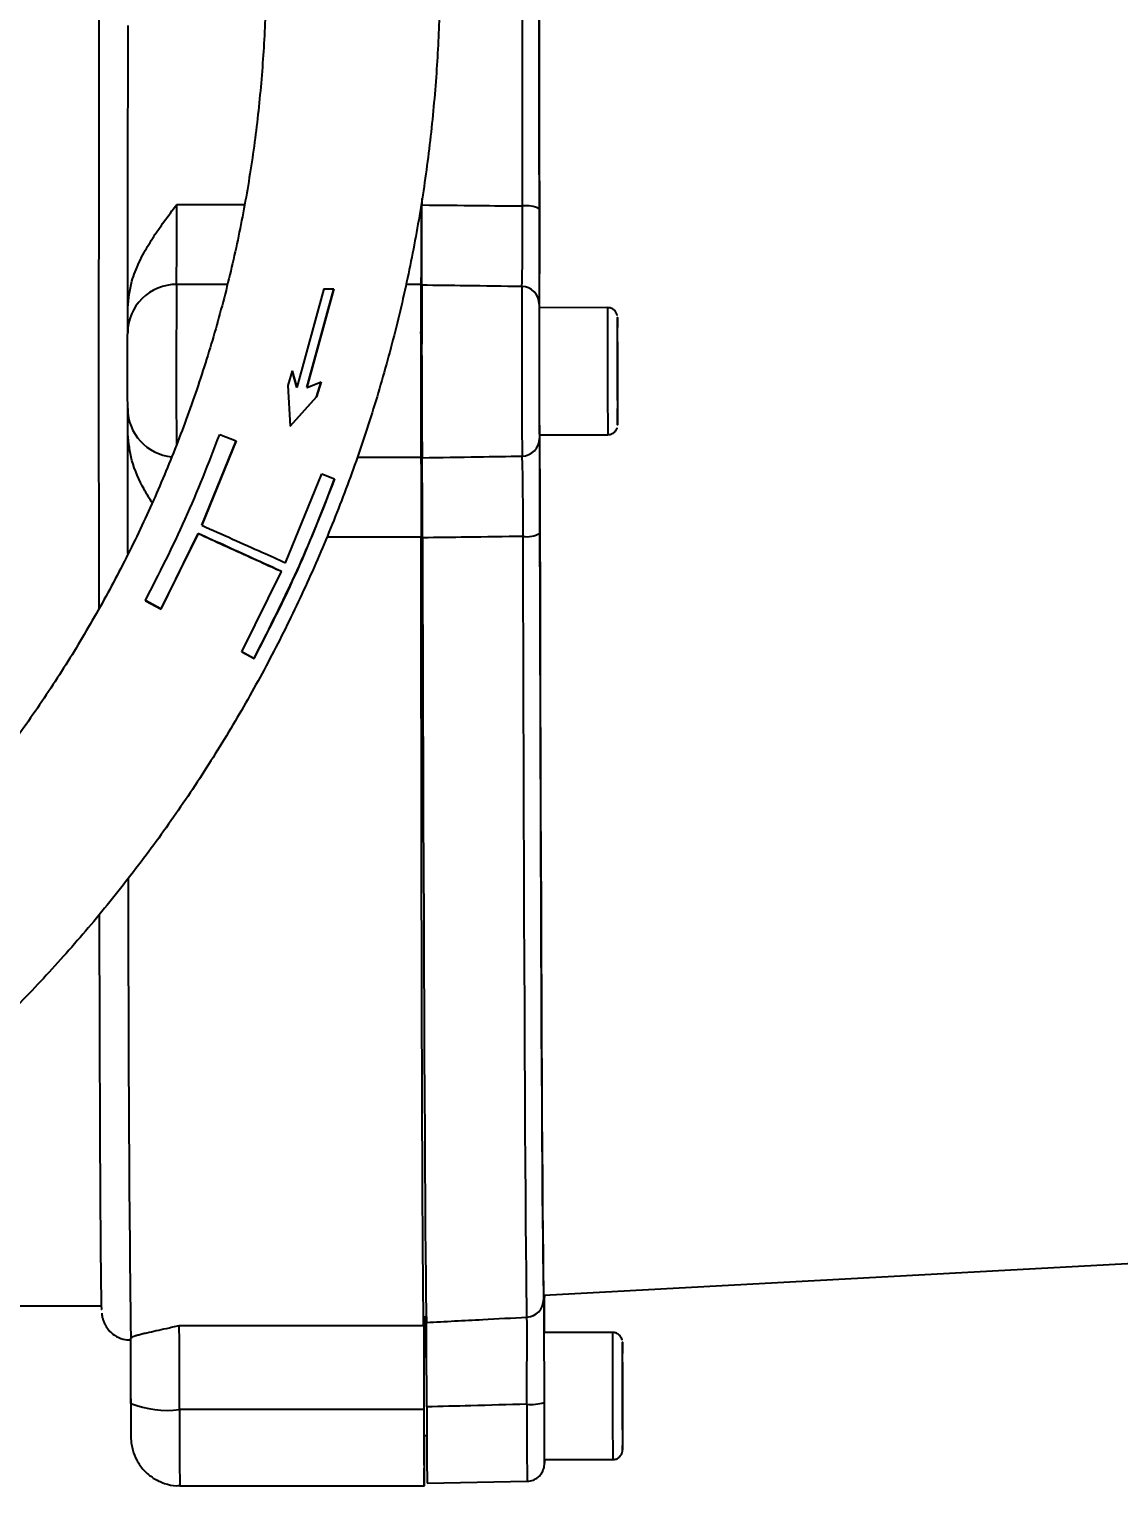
# Model space of a CAD drawing. Header units: millimetres. Extents: x 2320 to 4000, y 933 to 2121.
# Drawn here: x 2974.6 to 3086.1, y 1118.5 to 1267.5 of the extents above; entities that cross this region are included whole.
import ezdxf

# ---------------------------------------------------------------- set-up
doc = ezdxf.new("R2010")
doc.units = ezdxf.units.MM
doc.layers.add('标注', color=3, linetype='Continuous', lineweight=13)
doc.styles.add('SLDTEXTSTYLE1', font='txt.shx', dxfattribs={"width": 0.7, "bigfont": 'gbcbig.shx'})
doc.dimstyles.new('SLDDIMSTYLE12$0', dxfattribs={"dimtxt": 12, "dimasz": 10, "dimexe": 0, "dimexo": 0.0625, "dimgap": 0.875, "dimtad": 1, "dimdec": 1, "dimlfac": 1.8, "dimrnd": 1e-09, "dimzin": 12, "dimdsep": 46, "dimtxsty": 'SLDTEXTSTYLE1', "dimcen": 0.09, "dimdle": 8.16, "dimclrd": 3, "dimclre": 3, "dimadec": 0, "dimazin": 3, "dimtfac": 1, "dimtdec": 1, "dimtofl": 0, "dimtmove": 0, "dimatfit": 3, "dimfxl": 0, "dimfrac": 2, "dimtolj": 1, "dimlwd": 5, "dimlwe": 5, "dimarcsym": 0})

# ---------------------------------------------------------------- blocks, each defined once
blk = doc.blocks.new('*D63')
at = {"layer": 'Defpoints', "color": 0, "transparency": 16777216}
for p in [(3187.06, 1404.3), (3014.93, 1346.51), (3187.06, 1265.34)]:
    blk.add_point(p, dxfattribs=at)
at = {"layer": '标注', "color": 3, "lineweight": 5, "transparency": 16777216}
blk.add_line((3014.93, 1346.58), (3014.93, 1404.3), dxfattribs=at)
at = {"layer": '标注', "color": 3, "linetype": 'Continuous', "lineweight": 5, "transparency": 16777216}
for p, q in [((3024.93, 1404.3), (3177.06, 1404.3)), ((3187.06, 1265.4), (3187.06, 1404.3))]:
    blk.add_line(p, q, dxfattribs=at)
at = {"layer": '标注', "color": 3, "transparency": 16777216}
for points in [[(3024.93, 1405.97), (3024.93, 1402.64), (3014.93, 1404.3)], [(3177.06, 1405.97), (3177.06, 1402.64), (3187.06, 1404.3)]]:
    blk.add_solid(points, dxfattribs=at)
at = {"layer": '标注', "color": 0, "transparency": 16777216, "insert": (3097.22, 1410.18), "char_height": 10, "attachment_point": 5, "style": 'SLDTEXTSTYLE1'}
blk.add_mtext('\\A1;175', dxfattribs=at)

msp = doc.modelspace()

# ---------------------------------------------------------------- linework, layer by layer
at = {"color": 7, "linetype": 'Continuous', "lineweight": 25}
for p, q in [((2989.715, 1249.58), (2996.632, 1249.58)), ((3014.794, 1250.197), (3014.795, 1249.528)), ((2994.897, 1241.396), (2989.688, 1241.396)), ((3004.764, 1240.959), (3001.993, 1230.86)), ((3005.768, 1240.936), (3003.016, 1230.837)), ((3003.02, 1230.834), (3005.772, 1240.934)), ((3004.764, 1240.959), (3005.768, 1240.936)), ((3005.768, 1240.936), (3005.772, 1240.934)), ((3014.688, 1241.396), (3013.161, 1241.396)), ((3033.789, 1239.023), (3026.789, 1239.011)), ((3014.688, 1236.361), (3014.691, 1236.563)), ((3014.768, 1236.49), (3014.69, 1236.49)), ((3034.789, 1235.519), (3034.8, 1235.53)), ((3034.789, 1232.514), (3034.789, 1235.519)), ((3034.8, 1235.53), (3034.811, 1232.535)), ((3001.524, 1232.558), (3001.063, 1231.055)), ((3001.993, 1230.86), (3001.524, 1232.558)), ((3001.524, 1232.558), (3001.529, 1232.555)), ((3001.529, 1232.555), (3001.998, 1230.857)), ((3003.049, 1230.836), (3004.481, 1231.419)), ((3004.481, 1231.419), (3004.016, 1229.912)), ((3004.019, 1229.91), (3004.485, 1231.417)), ((3004.481, 1231.419), (3004.485, 1231.417)), ((3034.789, 1232.535), (3034.811, 1232.535)), ((3034.8, 1229.519), (3034.789, 1232.514)), ((3034.811, 1232.535), (3034.811, 1229.53)), ((3001.063, 1231.055), (3001.32, 1226.889)), ((3001.32, 1226.889), (3004.016, 1229.912)), ((3004.019, 1229.91), (3001.325, 1226.886)), ((3003.016, 1230.837), (3003.049, 1230.836)), ((3004.016, 1229.912), (3004.019, 1229.91)), ((3014.69, 1228.49), (3014.782, 1228.49)), ((3034.811, 1229.53), (3034.8, 1229.519)), ((3034.8, 1229.53), (3034.811, 1229.53)), ((3001.32, 1226.889), (3001.325, 1226.886)), ((2995.795, 1225.385), (2992.278, 1216.752)), ((2992.284, 1216.748), (2995.801, 1225.381)), ((2994.107, 1226.033), (2995.795, 1225.385)), ((2995.795, 1225.385), (2995.801, 1225.381)), ((3026.811, 1226.011), (3033.811, 1226.023)), ((3008.166, 1223.737), (3014.688, 1223.737)), ((3000.832, 1212.926), (3004.544, 1222.025)), ((3004.544, 1222.025), (3005.86, 1221.519)), ((3005.86, 1221.519), (3005.863, 1221.517)), ((2991.899, 1215.912), (2988.094, 1208.19)), ((2988.1, 1208.186), (2991.905, 1215.909)), ((2991.899, 1215.912), (2991.905, 1215.909)), ((3014.715, 1215.52), (3005.061, 1215.52)), ((2996.368, 1203.789), (3000.428, 1212.031)), ((2988.094, 1208.19), (2986.497, 1209.039)), ((2986.497, 1209.039), (2986.504, 1209.034)), ((2986.504, 1209.034), (2988.1, 1208.186)), ((2988.094, 1208.19), (2988.1, 1208.186)), ((2997.612, 1203.127), (2996.368, 1203.789)), ((2996.368, 1203.789), (2996.371, 1203.788)), ((2996.371, 1203.788), (2997.615, 1203.126)), ((2997.612, 1203.127), (2997.615, 1203.126)), ((3027.293, 1137.982), (3178.533, 1146.169)), ((3027.346, 1137.544), (3027.353, 1137.986)), ((2968.73, 1136.882), (2982.025, 1136.882)), ((3015.023, 1135.689), (3015.233, 1135.831)), ((2989.968, 1134.875), (3014.968, 1134.875)), ((3015.09, 1135.728), (3015.075, 1134.811)), ((3034.3, 1134.157), (3027.3, 1134.145)), ((3015.269, 1131.625), (3015.022, 1131.624)), ((3035.299, 1129.382), (3035.305, 1131.123)), ((3035.305, 1131.123), (3035.317, 1129.401)), ((3035.299, 1129.401), (3035.317, 1129.401)), ((3035.305, 1125.918), (3035.299, 1129.382)), ((3035.317, 1129.401), (3035.323, 1125.936)), ((2985.009, 1127.367), (2985.01, 1126.719)), ((3014.994, 1126.265), (2989.994, 1126.265)), ((3035.304, 1125.936), (3035.323, 1125.936)), ((3035.317, 1124.195), (3035.305, 1125.918)), ((3035.323, 1125.936), (3035.317, 1124.195)), ((3015.018, 1123.624), (3015.293, 1123.625)), ((3027.322, 1121.145), (3034.322, 1121.157)), ((3035.32, 1122.159), (3035.322, 1122.18)), ((2990.022, 1118.467), (3015.022, 1118.467)), ((3015.326, 1118.734), (3025.557, 1118.93))]:
    msp.add_line(p, q, dxfattribs=at)
at = {"color": 7, "linetype": 'Continuous', "lineweight": 25, "flags": 128}
for points in [[(3025.091, 1249.424), (3025.084, 1255.327), (3025.079, 1261.144), (3025.075, 1266.854), (3025.073, 1272.436), (3025.072, 1277.869), (3025.072, 1283.131), (3025.074, 1288.205), (3025.076, 1293.07), (3025.08, 1297.708), (3025.086, 1302.102), (3025.093, 1306.235), (3025.1, 1310.093), (3025.11, 1313.659), (3025.12, 1316.922), (3025.131, 1319.868), (3025.144, 1322.487), (3025.158, 1324.769), (3025.172, 1326.706), (3025.188, 1328.289), (3025.204, 1329.514)], [(3026.914, 1327.746), (3026.898, 1326.544), (3026.883, 1324.99), (3026.868, 1323.089), (3026.855, 1320.848), (3026.843, 1318.277), (3026.831, 1315.385), (3026.821, 1312.182), (3026.812, 1308.68), (3026.804, 1304.893), (3026.798, 1300.836), (3026.793, 1296.522), (3026.789, 1291.968), (3026.786, 1287.192), (3026.784, 1282.212), (3026.784, 1277.045), (3026.785, 1271.712), (3026.788, 1266.232), (3026.791, 1260.626), (3026.796, 1254.915), (3026.803, 1249.121)], [(3026.822, 1239.011), (3026.815, 1244.045), (3026.808, 1249.753), (3026.802, 1255.397), (3026.797, 1260.957), (3026.794, 1266.411), (3026.792, 1271.74)], [(2984.711, 1239.003), (2984.713, 1244.915), (2984.716, 1250.783), (2984.72, 1256.584), (2984.725, 1262.298), (2984.731, 1267.905)], [(3034.791, 1238.024), (3034.791, 1238.024), (3034.789, 1237.981)], [(3034.803, 1227.317), (3034.805, 1227.207), (3034.81, 1227.024), (3034.81, 1227.026)], [(2984.716, 1213.868), (2984.716, 1214.316), (2984.713, 1220.187), (2984.711, 1226.102)], [(3027.293, 1137.982), (3027.279, 1138.076), (3027.261, 1138.508), (3027.241, 1139.291), (3027.221, 1140.421), (3027.201, 1141.894), (3027.181, 1143.705), (3027.16, 1145.846), (3027.14, 1148.311), (3027.119, 1151.089), (3027.098, 1154.17), (3027.078, 1157.544), (3027.058, 1161.196), (3027.038, 1165.115), (3027.018, 1169.285), (3026.999, 1173.69), (3026.98, 1178.315), (3026.961, 1183.142), (3026.944, 1188.153), (3026.927, 1193.33), (3026.911, 1198.653), (3026.895, 1204.102), (3026.881, 1209.658), (3026.867, 1215.299), (3026.855, 1221.004), (3026.845, 1226.011)], [(3014.853, 1215.472), (3014.867, 1209.543), (3014.882, 1203.702), (3014.898, 1197.968), (3014.915, 1192.365), (3014.933, 1186.912), (3014.951, 1181.631), (3014.97, 1176.541), (3014.99, 1171.661), (3015.01, 1167.01), (3015.031, 1162.605), (3015.052, 1158.462), (3015.073, 1154.597), (3015.095, 1151.025), (3015.116, 1147.758), (3015.138, 1144.81), (3015.16, 1142.191), (3015.181, 1139.911), (3015.203, 1137.978), (3015.224, 1136.4), (3015.244, 1135.183)], [(3025.538, 1135.728), (3025.517, 1136.937), (3025.496, 1138.505), (3025.475, 1140.427), (3025.454, 1142.695), (3025.432, 1145.3), (3025.411, 1148.233), (3025.389, 1151.483), (3025.368, 1155.037), (3025.346, 1158.882), (3025.326, 1163.004), (3025.305, 1167.388), (3025.285, 1172.016), (3025.265, 1176.872), (3025.246, 1181.937), (3025.228, 1187.192), (3025.211, 1192.618), (3025.194, 1198.194), (3025.178, 1203.899), (3025.163, 1209.713), (3025.149, 1215.612)], [(3026.86, 1215.926), (3026.873, 1210.135), (3026.888, 1204.428), (3026.904, 1198.827), (3026.92, 1193.353), (3026.937, 1188.026), (3026.955, 1182.867), (3026.974, 1177.894), (3026.993, 1173.127), (3027.013, 1168.583), (3027.033, 1164.28), (3027.054, 1160.233), (3027.074, 1156.458), (3027.096, 1152.969), (3027.117, 1149.778), (3027.138, 1146.899), (3027.159, 1144.341), (3027.18, 1142.115), (3027.201, 1140.229), (3027.222, 1138.689), (3027.242, 1137.502)], [(3035.322, 1122.18), (3035.325, 1122.351), (3035.328, 1122.905), (3035.33, 1123.782), (3035.331, 1124.924), (3035.33, 1126.252), (3035.328, 1127.676), (3035.325, 1129.099), (3035.321, 1130.424), (3035.316, 1131.56), (3035.311, 1132.431), (3035.306, 1132.976), (3035.301, 1133.159), (3035.297, 1132.967), (3035.294, 1132.414), (3035.292, 1131.536), (3035.291, 1130.394), (3035.292, 1129.066), (3035.294, 1127.642), (3035.297, 1126.219), (3035.301, 1124.894), (3035.305, 1123.758), (3035.311, 1122.887), (3035.316, 1122.342), (3035.32, 1122.159), (3035.32, 1122.159)], [(3027.317, 1120.931), (3027.32, 1120.777), (3027.325, 1120.779), (3027.329, 1121.134), (3027.33, 1121.145)]]:
    msp.add_lwpolyline(points, dxfattribs=at)
at = {"color": 7, "linetype": 'Continuous', "lineweight": 25}
for centre, radius, start, end in [((2162.81, 1248.224), 826.907, 359.526892, 0.093986), ((3025.491, 1246.707), 2.746, 61.48465, 98.39056), ((2989.669, 1236.417), 4.979, 89.77597, 179.80447), ((4553.307, 1232.125), 1563.646, 179.660289, 180.260607), ((4293.165, 1234.691), 1278.4, 179.703166, 180.494281), ((4230.052, 1234.583), 1205.056, 179.686326, 180.511121), ((3024.99, 1239.384), 1.796, 0.24535, 89.2279), ((3448.152, 1235.154), 421.381, 179.47558, 180.36219), ((4006.489, 1234.198), 979.717, 179.696262, 180.501185), ((3455.179, 1235.166), 421.408, 179.47562, 180.36216), ((3566.854, 1234.688), 532.076, 179.64533, 180.23482), ((2316.21, 1231.281), 718.612, 359.660754, 0.537672), ((3599.45, 1232.041), 572.67, 179.95509, 180.60338), ((3606.665, 1232.054), 572.885, 179.95517, 180.60321), ((3775.384, 1232.859), 740.602, 180.02721, 180.428734), ((2989.664, 1228.713), 4.974, 180.19282, 264.65219), ((3025.013, 1225.629), 1.797, 270.97601, 359.95892), ((3025.54, 1218.298), 2.714, 261.71645, 299.09507), ((6532.144, 1175.582), 3547.391, 179.918401, 180.678258), ((3025.455, 1137.512), 1.786, 272.65417, 359.66513), ((2007.489, 1127.627), 982.505, 359.920579, 0.422661), ((3787.425, 1128.955), 753.143, 179.604261, 180.593252), ((2988.76, 1136.709), 10.517, 249.10527, 276.7358), ((3025.94, 1131.631), 4.834, 264.97273, 286.2217), ((3767.653, 1127.246), 740.363, 180.019875, 180.488717), ((3493.148, 1124.161), 503.158, 179.76043, 180.64843), ((3518.545, 1125.292), 503.262, 179.85761, 180.74662), ((3723.561, 1126.487), 698.044, 179.973063, 180.62028)]:
    msp.add_arc(centre, radius, start, end, dxfattribs=at)
for points, knots in [([(3016.601, 1270.179), (3016.62, 1271.43), (3016.674, 1274.987), (3016.518, 1280.852), (3016.033, 1287.757), (3015.23, 1294.633), (3014.115, 1301.465), (3012.689, 1308.239), (3010.956, 1314.941), (3008.918, 1321.557), (3006.581, 1328.073), (3003.949, 1334.476), (3001.027, 1340.752), (2997.822, 1346.887), (2994.34, 1352.871), (2990.589, 1358.689), (2986.577, 1364.33), (2982.311, 1369.782), (2977.801, 1375.033), (2973.055, 1380.074), (2968.085, 1384.892), (2962.9, 1389.479), (2957.511, 1393.824), (2951.93, 1397.919), (2946.167, 1401.755), (2940.235, 1405.324), (2934.147, 1408.618), (2927.915, 1411.632), (2921.551, 1414.357), (2915.07, 1416.79), (2908.485, 1418.924), (2901.809, 1420.755), (2895.056, 1422.28), (2888.241, 1423.495), (2881.378, 1424.398), (2874.48, 1424.987), (2867.563, 1425.26), (2860.641, 1425.218), (2853.728, 1424.86), (2846.838, 1424.186), (2839.986, 1423.199), (2833.186, 1421.9), (2826.453, 1420.292), (2819.8, 1418.379), (2813.242, 1416.164), (2806.791, 1413.652), (2800.462, 1410.848), (2794.267, 1407.758), (2788.219, 1404.389), (2782.332, 1400.748), (2776.617, 1396.841), (2771.086, 1392.678), (2765.751, 1388.267), (2760.623, 1383.617), (2755.712, 1378.737), (2751.029, 1373.639), (2746.584, 1368.333), (2742.385, 1362.829), (2738.442, 1357.139), (2734.763, 1351.275), (2731.355, 1345.249), (2728.225, 1339.074), (2725.381, 1332.763), (2722.828, 1326.329), (2720.571, 1319.784), (2718.614, 1313.144), (2716.963, 1306.421), (2715.621, 1299.63), (2714.59, 1292.784), (2713.872, 1285.899), (2713.469, 1278.988), (2713.382, 1272.066), (2713.611, 1265.147), (2714.155, 1258.246), (2715.014, 1251.377), (2716.186, 1244.554), (2717.667, 1237.792), (2719.455, 1231.105), (2721.547, 1224.506), (2723.938, 1218.009), (2726.623, 1211.628), (2729.596, 1205.377), (2732.851, 1199.267), (2736.382, 1193.313), (2740.181, 1187.526), (2744.24, 1181.918), (2748.55, 1176.501), (2753.103, 1171.287), (2757.89, 1166.286), (2762.9, 1161.508), (2768.122, 1156.964), (2773.546, 1152.663), (2779.161, 1148.615), (2784.955, 1144.826), (2790.916, 1141.306), (2797.031, 1138.062), (2803.288, 1135.1), (2809.674, 1132.427), (2816.175, 1130.047), (2822.777, 1127.967), (2829.468, 1126.191), (2836.233, 1124.722), (2843.058, 1123.562), (2849.928, 1122.716), (2856.83, 1122.184), (2863.75, 1121.967), (2870.671, 1122.067), (2877.582, 1122.482), (2884.465, 1123.212), (2891.309, 1124.256), (2898.098, 1125.61), (2904.818, 1127.273), (2911.454, 1129.241), (2917.995, 1131.51), (2924.425, 1134.075), (2930.731, 1136.931), (2936.9, 1140.071), (2942.919, 1143.49), (2948.777, 1147.18), (2954.459, 1151.133), (2959.956, 1155.341), (2965.255, 1159.796), (2970.344, 1164.488), (2975.215, 1169.408), (2979.856, 1174.544), (2984.257, 1179.887), (2988.411, 1185.426), (2992.307, 1191.148), (2995.938, 1197.042), (2999.296, 1203.095), (3002.375, 1209.296), (3005.167, 1215.63), (3007.668, 1222.085), (3009.871, 1228.648), (3011.772, 1235.304), (3013.368, 1242.04), (3014.655, 1248.842), (3015.63, 1255.696), (3016.278, 1262.466), (3016.529, 1267.3), (3016.592, 1269.832), (3016.601, 1270.179)], [0, 0, 0, 0, 0.00394, 0.0112049, 0.0184702, 0.0257355, 0.0330008, 0.0402662, 0.0475315, 0.0547968, 0.0620622, 0.0693275, 0.0765928, 0.0838581, 0.0911235, 0.0983888, 0.1056541, 0.1129194, 0.1201848, 0.1274501, 0.1347154, 0.1419807, 0.1492461, 0.1565114, 0.1637767, 0.171042, 0.1783074, 0.1855727, 0.192838, 0.2001033, 0.2073687, 0.214634, 0.2218993, 0.2291646, 0.2364299, 0.2436953, 0.2509606, 0.2582259, 0.2654913, 0.2727566, 0.2800219, 0.2872872, 0.2945526, 0.3018179, 0.3090832, 0.3163485, 0.3236139, 0.3308792, 0.3381445, 0.3454098, 0.3526752, 0.3599405, 0.3672058, 0.3744712, 0.3817365, 0.3890018, 0.3962671, 0.4035325, 0.4107978, 0.4180631, 0.4253284, 0.4325938, 0.4398591, 0.4471244, 0.4543898, 0.4616551, 0.4689204, 0.4761857, 0.4834511, 0.4907164, 0.4979817, 0.5052471, 0.5125124, 0.5197777, 0.527043, 0.5343084, 0.5415737, 0.548839, 0.5561043, 0.5633697, 0.570635, 0.5779003, 0.5851657, 0.592431, 0.5996963, 0.6069616, 0.614227, 0.6214923, 0.6287576, 0.6360229, 0.6432883, 0.6505536, 0.6578189, 0.6650842, 0.6723496, 0.6796149, 0.6868802, 0.6941455, 0.7014109, 0.7086762, 0.7159415, 0.7232068, 0.7304721, 0.7377375, 0.7450028, 0.7522681, 0.7595334, 0.7667988, 0.7740641, 0.7813294, 0.7885948, 0.7958601, 0.8031254, 0.8103907, 0.8176561, 0.8249214, 0.8321867, 0.839452, 0.8467174, 0.8539827, 0.861248, 0.8685133, 0.8757787, 0.883044, 0.8903093, 0.8975747, 0.90484, 0.9121053, 0.9193706, 0.926636, 0.9339013, 0.9411666, 0.948432, 0.9556973, 0.9629626, 0.9702279, 0.9774933, 0.9847586, 0.9920239, 0.9989071, 1, 1, 1, 1]), ([(2982.011, 1328.24), (2982.01, 1328.243), (2981.998, 1328.268), (2981.976, 1327.365), (2981.947, 1325.524), (2981.918, 1322.716), (2981.891, 1319.069), (2981.865, 1314.527), (2981.839, 1309.063), (2981.815, 1302.707), (2981.794, 1295.515), (2981.774, 1287.604), (2981.757, 1279.09), (2981.744, 1270.104), (2981.733, 1260.823), (2981.725, 1251.394), (2981.721, 1241.962), (2981.72, 1235.666), (2981.72, 1232.547)], [0, 0, 0, 0, 0.010499, 0.0763227, 0.1410552, 0.2046164, 0.2681744, 0.332907, 0.3987338, 0.4661596, 0.5340485, 0.6023082, 0.6705646, 0.7384535, 0.8058826, 0.8717063, 0.9364396, 1, 1, 1, 1]), ([(2998.806, 1270.583), (2998.772, 1269.48), (2998.673, 1266.21), (2998.273, 1260.784), (2997.496, 1254.327), (2996.401, 1247.916), (2994.998, 1241.565), (2993.287, 1235.291), (2991.274, 1229.106), (2988.963, 1223.027), (2986.359, 1217.067), (2983.469, 1211.241), (2980.299, 1205.562), (2976.857, 1200.043), (2973.151, 1194.698), (2969.19, 1189.54), (2964.983, 1184.58), (2960.539, 1179.831), (2955.874, 1175.299), (2950.979, 1171.019), (2947.189, 1167.926), (2944.976, 1166.346), (2944.526, 1166.025)], [0, 0, 0, 0, 0.0271509, 0.0804393, 0.1337317, 0.187024, 0.2403163, 0.2936087, 0.346901, 0.4001933, 0.4534856, 0.506778, 0.5600703, 0.6133626, 0.6666549, 0.7199473, 0.7732396, 0.8265319, 0.8798242, 0.9331166, 0.9864089, 1, 1, 1, 1]), ([(2984.711, 1239.003), (2984.796, 1239.923), (2984.913, 1241.182), (2985.448, 1242.705), (2985.864, 1243.688), (2986.484, 1244.905), (2987.329, 1246.292), (2988.465, 1247.917), (2989.274, 1248.993), (2989.715, 1249.58)], [0, 0, 0, 0, 0.2309075, 0.3156551, 0.4051151, 0.4997308, 0.6595094, 0.8142552, 1, 1, 1, 1]), ([(3014.782, 1241.314), (3014.785, 1241.542), (3014.79, 1241.997), (3014.795, 1243.879), (3014.797, 1246.426), (3014.796, 1248.493), (3014.795, 1249.528)], [0, 0, 0, 0, 0.2500652, 0.4994456, 0.7493864, 1, 1, 1, 1]), ([(3014.795, 1249.528), (3016.717, 1249.509), (3020.149, 1249.476), (3023.581, 1249.44), (3025.091, 1249.424)], [0, 0, 0, 0, 0.56, 1, 1, 1, 1]), ([(3025.014, 1241.18), (3025.026, 1241.386), (3025.051, 1241.798), (3025.077, 1243.675), (3025.093, 1246.26), (3025.091, 1248.369), (3025.091, 1249.424)], [0, 0, 0, 0, 0.2498556, 0.4996698, 0.7497111, 1, 1, 1, 1]), ([(3026.803, 1249.121), (3026.803, 1248.186), (3026.805, 1246.322), (3026.805, 1243.837), (3026.802, 1241.673), (3026.796, 1239.994), (3026.789, 1239.593), (3026.786, 1239.392)], [0, 0, 0, 0, 0.1872812, 0.3736777, 0.5607984, 0.7799545, 1, 1, 1, 1]), ([(3025.014, 1241.18), (3023.104, 1241.206), (3019.693, 1241.251), (3016.282, 1241.295), (3014.782, 1241.314)], [0, 0, 0, 0, 0.56, 1, 1, 1, 1]), ([(3034.77, 1238.218), (3034.758, 1238.269), (3034.725, 1238.407), (3034.598, 1238.639), (3034.368, 1238.86), (3034.081, 1239.005), (3033.878, 1239.008), (3033.791, 1239.009)], [0, 0, 0, 0, 0.1179433, 0.3237247, 0.5604872, 0.8110036, 1, 1, 1, 1]), ([(2984.69, 1228.696), (2984.679, 1233.025), (2984.68, 1233.965), (2984.682, 1235.203), (2984.686, 1236.121), (2984.689, 1236.332), (2984.69, 1236.434)], [0, 0, 0, 0, 0.2416654, 0.5, 0.7583346, 1, 1, 1, 1]), ([(2981.72, 1232.547), (2981.72, 1229.43), (2981.721, 1223.138), (2981.724, 1214.986), (2981.729, 1210.075), (2981.73, 1208.234)], [0, 0, 0, 0, 0.3803148, 0.7676479, 1, 1, 1, 1]), ([(2987.182, 1219.083), (2987.149, 1219.132), (2986.858, 1219.568), (2986.071, 1220.946), (2984.999, 1223.191), (2984.802, 1225.182), (2984.711, 1226.102)], [0, 0, 0, 0, 0.0235445, 0.2094054, 0.6343537, 1, 1, 1, 1]), ([(2986.497, 1209.039), (2987.906, 1211.8), (2990.73, 1217.336), (2992.979, 1223.129), (2994.107, 1226.033)], [0, 0, 0, 0, 0.498853, 1, 1, 1, 1]), ([(3026.81, 1225.628), (3026.813, 1225.471), (3026.82, 1225.158), (3026.83, 1223.84), (3026.841, 1221.876), (3026.851, 1219.209), (3026.857, 1217.022), (3026.86, 1215.926)], [0, 0, 0, 0, 0.1872716, 0.3736538, 0.5608014, 0.7799695, 1, 1, 1, 1]), ([(3033.815, 1226.038), (3033.893, 1226.038), (3034.078, 1226.036), (3034.331, 1226.155), (3034.541, 1226.325), (3034.672, 1226.506), (3034.738, 1226.636), (3034.755, 1226.7), (3034.757, 1226.707)], [0, 0, 0, 0, 0.1854369, 0.4438435, 0.6548616, 0.8333476, 0.9816648, 1, 1, 1, 1]), ([(3014.812, 1223.663), (3016.722, 1223.694), (3020.133, 1223.75), (3023.543, 1223.808), (3025.044, 1223.833)], [0, 0, 0, 0, 0.56, 1, 1, 1, 1]), ([(3025.149, 1215.612), (3025.146, 1216.664), (3025.14, 1218.769), (3025.116, 1221.347), (3025.083, 1223.222), (3025.057, 1223.629), (3025.044, 1223.833)], [0, 0, 0, 0, 0.2497435, 0.4995348, 0.7496229, 1, 1, 1, 1]), ([(3014.853, 1215.472), (3014.851, 1216.504), (3014.845, 1218.565), (3014.835, 1221.106), (3014.823, 1222.985), (3014.816, 1223.437), (3014.812, 1223.663)], [0, 0, 0, 0, 0.2500466, 0.4994486, 0.7493959, 1, 1, 1, 1]), ([(3005.86, 1221.519), (3004.643, 1218.391), (3002.202, 1212.122), (2999.145, 1206.13), (2997.612, 1203.127)], [0, 0, 0, 0, 0.4988716, 1, 1, 1, 1]), ([(2997.615, 1203.126), (2998.963, 1205.77), (3001.664, 1211.07), (3004.268, 1217.276), (3005.589, 1220.79), (3005.863, 1221.517)], [0, 0, 0, 0, 0.4414628, 0.8844871, 1, 1, 1, 1]), ([(2992.278, 1216.752), (2993.326, 1216.283), (2995.423, 1215.346), (2998.482, 1213.978), (3000.065, 1213.27), (3000.832, 1212.926)], [0, 0, 0, 0, 0.33986485, 0.6797489, 1, 1, 1, 1]), ([(3000.428, 1212.031), (2999.611, 1212.403), (2997.977, 1213.147), (2994.909, 1214.543), (2992.882, 1215.465), (2991.899, 1215.912)], [0, 0, 0, 0, 0.3398767, 0.6797801, 1, 1, 1, 1]), ([(2991.905, 1215.909), (2992.784, 1215.509), (2994.542, 1214.709), (2997.307, 1213.451), (2999.264, 1212.56), (3000.192, 1212.138), (3000.431, 1212.029)], [0, 0, 0, 0, 0.2986237, 0.597268, 0.8959122, 1, 1, 1, 1]), ([(3025.149, 1215.612), (3023.227, 1215.585), (3019.795, 1215.537), (3016.363, 1215.492), (3014.853, 1215.472)], [0, 0, 0, 0, 0.56, 1, 1, 1, 1]), ([(2981.776, 1176.958), (2981.781, 1174.46), (2981.794, 1169.287), (2981.815, 1162.282), (2981.839, 1155.887), (2981.864, 1150.396), (2981.89, 1145.821), (2981.918, 1142.142), (2981.946, 1139.301), (2981.976, 1137.422), (2981.997, 1136.492), (2982.009, 1136.505), (2982.011, 1136.507)], [0, 0, 0, 0, 0.1058426, 0.219238, 0.3318651, 0.4418108, 0.549934, 0.6561006, 0.7622619, 0.870385, 0.980336, 1, 1, 1, 1]), ([(3027.242, 1137.502), (3027.245, 1137.27), (3027.252, 1136.808), (3027.262, 1135.286), (3027.273, 1133.141), (3027.283, 1130.33), (3027.288, 1128.104), (3027.29, 1126.989)], [0, 0, 0, 0, 0.1872812, 0.3736777, 0.5607984, 0.7799545, 1, 1, 1, 1]), ([(3027.332, 1134.145), (3027.332, 1134.291), (3027.333, 1135.306), (3027.337, 1136.652), (3027.343, 1137.246), (3027.346, 1137.544)], [0, 0, 0, 0, 0.07722747, 0.53770785, 1, 1, 1, 1]), ([(2982.029, 1136.125), (2982.031, 1136.097), (2982.035, 1136.043), (2982.058, 1135.872), (2982.114, 1135.602), (2982.225, 1135.257), (2982.419, 1134.847), (2982.766, 1134.346), (2983.361, 1133.82), (2984.153, 1133.431), (2984.738, 1133.403), (2985.005, 1133.39)], [0, 0, 0, 0, 0.1361823, 0.2699246, 0.3590564, 0.432474, 0.5009236, 0.5955145, 0.7264933, 0.8747451, 1, 1, 1, 1]), ([(2985.002, 1133.589), (2985.084, 1133.658), (2985.196, 1133.753), (2985.726, 1133.907), (2986.139, 1134.014), (2986.754, 1134.161), (2987.594, 1134.347), (2988.724, 1134.59), (2989.529, 1134.774), (2989.968, 1134.875)], [0, 0, 0, 0, 0.2309075, 0.3156551, 0.4051151, 0.4997308, 0.6595094, 0.8142552, 1, 1, 1, 1]), ([(3015.057, 1131.624), (3015.058, 1131.708), (3015.06, 1132.668), (3015.066, 1133.945), (3015.072, 1134.522), (3015.075, 1134.811)], [0, 0, 0, 0, 0.0456734, 0.5228367, 1, 1, 1, 1]), ([(3015.244, 1135.183), (3017.166, 1135.285), (3020.597, 1135.467), (3024.028, 1135.648), (3025.538, 1135.728)], [0, 0, 0, 0, 0.56, 1, 1, 1, 1]), ([(3015.285, 1126.543), (3015.283, 1127.588), (3015.278, 1129.676), (3015.267, 1132.322), (3015.256, 1134.34), (3015.248, 1134.902), (3015.244, 1135.183)], [0, 0, 0, 0, 0.2500652, 0.4994456, 0.7493864, 1, 1, 1, 1]), ([(3025.517, 1126.815), (3025.523, 1127.888), (3025.537, 1130.033), (3025.547, 1132.772), (3025.549, 1134.862), (3025.542, 1135.439), (3025.538, 1135.728)], [0, 0, 0, 0, 0.24985559, 0.49966981, 0.74971105, 1, 1, 1, 1]), ([(3035.277, 1133.372), (3035.274, 1133.386), (3035.258, 1133.468), (3035.183, 1133.653), (3035.005, 1133.896), (3034.716, 1134.084), (3034.452, 1134.174), (3034.313, 1134.15), (3034.292, 1134.147)], [0, 0, 0, 0, 0.0334989, 0.201535, 0.4226062, 0.6907193, 0.9535498, 1, 1, 1, 1]), ([(3015.009, 1127.375), (3015.009, 1127.899), (3015.01, 1128.947), (3015.013, 1130.267), (3015.017, 1131.188), (3015.02, 1131.307), (3015.022, 1131.366)], [0, 0, 0, 0, 0.2502956, 0.5005912, 0.7508868, 1, 1, 1, 1]), ([(3015.026, 1123.624), (3015.024, 1123.504), (3015.021, 1123.244), (3015.017, 1123.588), (3015.013, 1124.468), (3015.01, 1125.804), (3015.009, 1126.851), (3015.009, 1127.375)], [0, 0, 0, 0, 0.17572341, 0.38179256, 0.58786171, 0.79393085, 1, 1, 1, 1]), ([(2985.01, 1126.719), (2985.01, 1126.551), (2985.01, 1126.237), (2985.011, 1125.725), (2985.011, 1125.188), (2985.013, 1124.652), (2985.014, 1124.21), (2985.016, 1123.87), (2985.018, 1123.635), (2985.02, 1123.475), (2985.021, 1123.382), (2985.026, 1123.243), (2985.034, 1123.113), (2985.047, 1122.947), (2985.089, 1122.608), (2985.228, 1121.957), (2985.605, 1121.025), (2986.313, 1120.036), (2987.284, 1119.215), (2988.429, 1118.686), (2989.378, 1118.445), (2989.913, 1118.489), (2990.029, 1118.499)], [0, 0, 0, 0, 0.03893557, 0.0727538, 0.12695248, 0.17910318, 0.23083953, 0.27964154, 0.32409611, 0.36287054, 0.39598943, 0.41057395, 0.42003475, 0.43103283, 0.45085478, 0.49968169, 0.5851427, 0.68174989, 0.77880085, 0.87586886, 0.97293835, 1, 1, 1, 1]), ([(3014.994, 1126.265), (3014.995, 1125.216), (3014.996, 1123.117), (3015.003, 1120.556), (3015.011, 1118.863), (3015.022, 1118.273), (3015.032, 1118.846), (3015.04, 1120.556), (3015.046, 1122.305), (3015.047, 1123.477), (3015.047, 1123.624)], [0, 0, 0, 0, 0.1399781, 0.2799562, 0.4199343, 0.5599124, 0.6998905, 0.8398685, 0.9798466, 1, 1, 1, 1]), ([(3025.517, 1126.815), (3023.607, 1126.765), (3020.196, 1126.675), (3016.786, 1126.583), (3015.285, 1126.543)], [0, 0, 0, 0, 0.56, 1, 1, 1, 1]), ([(3025.584, 1118.941), (3025.79, 1118.965), (3026.173, 1119.008), (3026.635, 1119.289), (3026.951, 1119.608), (3027.146, 1119.928), (3027.252, 1120.207), (3027.299, 1120.42), (3027.314, 1120.544), (3027.319, 1120.606), (3027.322, 1120.656), (3027.325, 1120.725), (3027.327, 1120.823), (3027.328, 1121.021), (3027.329, 1121.145)], [0, 0, 0, 0, 0.12784676, 0.2372477, 0.3284728, 0.40543255, 0.46829736, 0.51503328, 0.54102928, 0.55927037, 0.58272715, 0.6271655, 0.76598091, 1, 1, 1, 1]), ([(3034.324, 1121.171), (3034.408, 1121.172), (3034.599, 1121.175), (3034.843, 1121.289), (3034.975, 1121.405), (3035.028, 1121.451)], [0, 0, 0, 0, 0.3237884, 0.730031, 1, 1, 1, 1]), ([(3035.028, 1121.451), (3035.11, 1121.552), (3035.22, 1121.69), (3035.287, 1121.889), (3035.308, 1121.991), (3035.313, 1122.032), (3035.314, 1122.045)], [0, 0, 0, 0, 0.54975897, 0.74659305, 0.91487041, 1, 1, 1, 1]), ([(3035.314, 1122.045), (3035.314, 1122.047), (3035.317, 1122.063), (3035.318, 1122.085), (3035.321, 1122.12), (3035.321, 1122.135), (3035.321, 1122.145)], [0, 0, 0, 0, 0.01892592, 0.18929532, 0.44511699, 1, 1, 1, 1])]:
    msp.add_open_spline(points, degree=3, knots=knots, dxfattribs=at)
for points in [[(3014.715, 1249.58), (3014.714, 1248.552), (3014.712, 1246.497), (3014.706, 1243.962), (3014.698, 1242.081), (3014.691, 1241.624), (3014.688, 1241.396)], [(3014.688, 1241.396), (3014.685, 1241.151), (3014.678, 1240.661), (3014.67, 1238.577), (3014.664, 1235.798), (3014.664, 1233.653), (3014.663, 1232.581)], [(2984.69, 1236.434), (2984.694, 1236.659), (2984.701, 1237.108), (2984.708, 1238.371), (2984.711, 1239.003)], [(3014.663, 1232.581), (3014.664, 1231.508), (3014.664, 1229.362), (3014.67, 1226.577), (3014.678, 1224.483), (3014.685, 1223.985), (3014.688, 1223.737)], [(2984.711, 1226.102), (2984.708, 1226.738), (2984.701, 1228.009), (2984.694, 1228.467), (2984.69, 1228.696)], [(3014.688, 1223.737), (3014.691, 1223.504), (3014.698, 1223.04), (3014.706, 1221.149), (3014.712, 1218.606), (3014.714, 1216.549), (3014.715, 1215.52)], [(3014.968, 1134.875), (3014.958, 1135.558), (3014.937, 1136.926), (3014.907, 1140.242), (3014.878, 1144.445), (3014.85, 1149.583), (3014.825, 1155.578), (3014.801, 1162.374), (3014.78, 1169.898), (3014.761, 1178.073), (3014.745, 1186.812), (3014.732, 1196.029), (3014.721, 1205.612), (3014.717, 1212.217), (3014.715, 1215.52)], [(3014.968, 1134.875), (3014.971, 1134.594), (3014.978, 1134.032), (3014.986, 1132.021), (3014.992, 1129.387), (3014.993, 1127.306), (3014.994, 1126.265)], [(2985.01, 1126.884), (2985.009, 1128.08), (2985.007, 1130.471), (2985.003, 1132.55), (2985.002, 1133.589)]]:
    msp.add_open_spline(points, degree=3, dxfattribs=at)

# ---------------------------------------------------------------- dimensions: what is measured, and where the dimension line sits
at = {"layer": '标注'}
dim = msp.add_linear_dim(base=(3187.057, 1404.302), p1=(3014.934, 1346.515), p2=(3187.057, 1265.339), text='175', dimstyle='SLDDIMSTYLE12$0', override={"dimtxt": 10, "dimtdec": 3, "dimtzin": 0}, dxfattribs=at)
dim.commit()
dim.dimension.update_dxf_attribs({"geometry": '*D63', "text_midpoint": (3097.222, 1404.302), "dimtype": 160})

doc.saveas('drawing.dxf')
